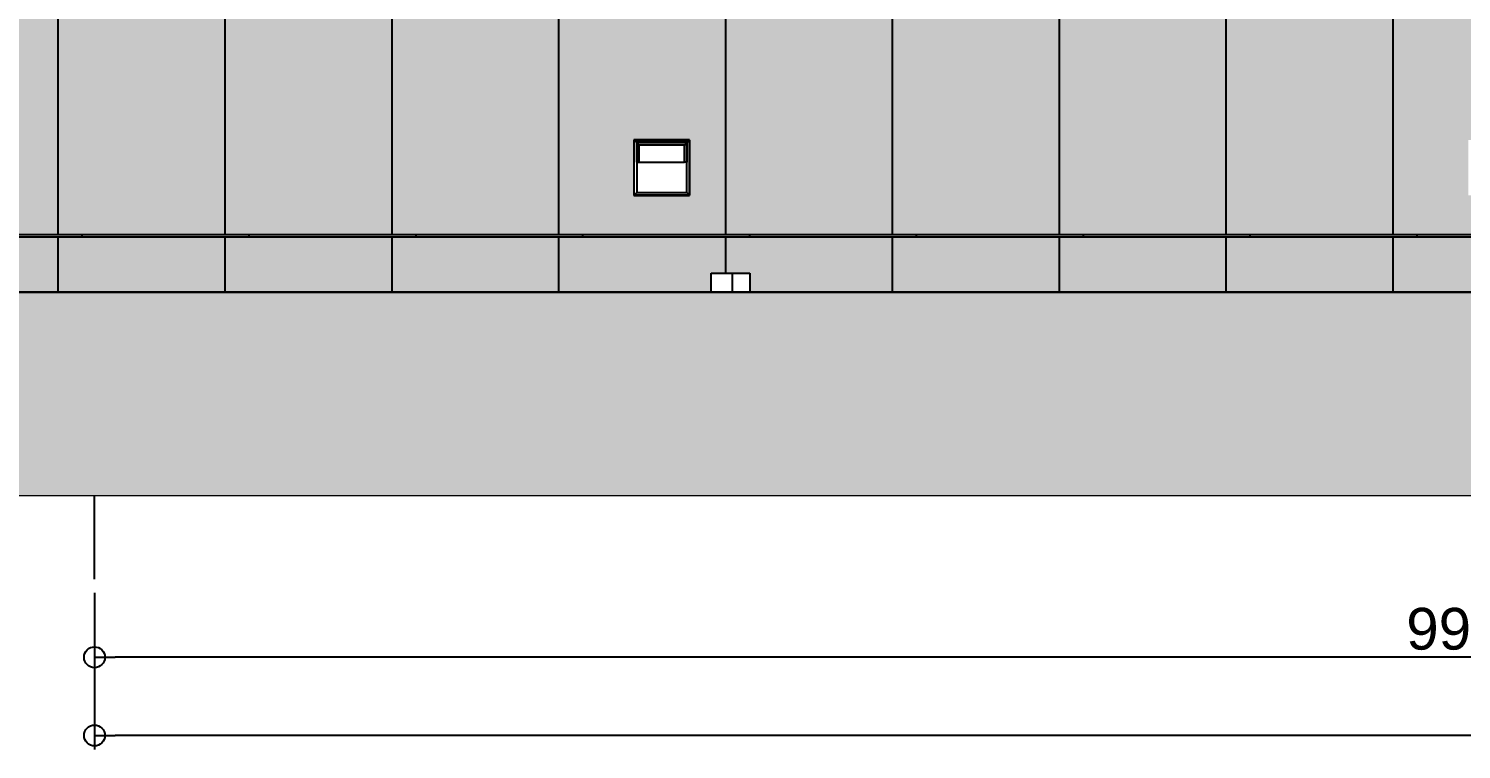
# Model space of a CAD drawing. Header units: millimetres. Extents: x 652937 to 1670132, y 1473552 to 2851037.
# Drawn here: x 822434 to 827586, y 1511578 to 1514170 of the extents above; entities that cross this region are included whole.
import ezdxf
from ezdxf.enums import TextEntityAlignment as Align
from ezdxf.xclip import XClip

# ---------------------------------------------------------------- set-up
doc = ezdxf.new("R2010")
doc.units = ezdxf.units.MM
doc.header["$XCLIPFRAME"] = 0
for name, pattern in [('TA_GL_005.00000', [13.75, 5, -1.25, 1.25, -1.25, 5]), ('XKITLINE00', [0]), ('XKITLINE02', [4, 2, -2])]:
    doc.linetypes.add(name, pattern=pattern)
doc.layers.get('Defpoints').update_dxf_attribs({"color": 255})
for name, color, linetype in [('000 - 0_HIDE_OBJ_FRAMING_DEF_SUB_1', 1, 'Continuous'), ('000 - 0_SYM_DWG_GRID-BUBBLE_MAIN_COLOR_1', 3, 'Continuous'), ('000 - 0_SYM_DWG_GRIDLINE_MAIN_COLOR_251', 251, 'Continuous'), ('010 - ASPG_DIMS_NOM', 1, 'Continuous')]:
    doc.layers.add(name, color=color, linetype=linetype)
doc.layers.add('Part', color=2, linetype='Continuous', lineweight=0)
doc.styles.add('Arial', font='arial.ttf')
doc.styles.add('FAMELINE_FOR_CKST', font='arial.ttf')
doc.styles.add('TA', font='', dxfattribs={"height": 4.5})
doc.styles.get('TA').set_extended_font_data('Cordia New')
doc.dimstyles.new('FAMELINE-CKST_C-C', dxfattribs={"dimtxt": 0.3, "dimasz": 0.15, "dimexe": 0.1, "dimexo": 0.1, "dimgap": 0.05, "dimtad": 1, "dimzin": 0, "dimdsep": 46, "dimtxsty": 'FAMELINE_FOR_CKST', "dimblk": 'ORIGIN', "dimblk1": 'ORIGIN', "dimblk2": 'ORIGIN', "dimsah": 1, "dimcen": 0.1, "dimdle": 0.1, "dimclrd": 256, "dimclre": 256, "dimclrt": 3, "dimadec": 0, "dimazin": 0, "dimtfac": 1, "dimtix": 1, "dimtmove": 2, "dimatfit": 3, "dimfxl": 1, "dimtolj": 1, "dimtzin": 0, "dimlwd": -1, "dimlwe": -1, "dimarcsym": 0})

# ---------------------------------------------------------------- blocks, each defined once
blk = doc.blocks.new('*U6169')
at = {"layer": '000 - 0_SYM_DWG_GRIDLINE_MAIN_COLOR_251', "linetype": 'ByBlock', "ltscale": 5}
blk.add_line((16, 0), (-308.66, 0), dxfattribs=at)
at = {"layer": '000 - 0_SYM_DWG_GRIDLINE_MAIN_COLOR_251', "color": 0}
blk.add_point((0, 0), dxfattribs=at)
at = {"style": 'TA', "flags": 1}
blk.add_attdef('LOCATION', (6, -6), '', height=4.5, rotation=270, dxfattribs=at)
at = {"layer": '000 - 0_SYM_DWG_GRID-BUBBLE_MAIN_COLOR_1', "style": 'Arial'}
blk.add_attdef('GRID-HEAD', text='', height=4, rotation=90, dxfattribs=at).set_placement((50, 0), align=Align.MIDDLE_CENTER)
blk = doc.blocks.new('*U6164')
at = {"layer": '000 - 0_SYM_DWG_GRIDLINE_MAIN_COLOR_251', "linetype": 'ByBlock', "ltscale": 5}
blk.add_line((200, 0), (-30071, 0), dxfattribs=at)
at = {"style": 'TA', "flags": 1}
blk.add_attdef('LOCATION', (6, -6), '', height=4.5, rotation=270, dxfattribs=at)
blk = doc.blocks.new('_Origin')
at = {"color": 0, "linetype": 'ByBlock', "lineweight": -2}
blk.add_line((0, 0), (-1, 0), dxfattribs=at)
blk.add_circle((0, 0), 0.5, dxfattribs=at)
blk = doc.blocks.new('*D7612')
at = {"layer": '010 - ASPG_DIMS_NOM', "transparency": 16777216}
for p, q in [((0, 100070), (0, 99507.5)), ((20750, 100070), (20750, 99507.5)), ((20675, 99557.5), (75, 99557.5))]:
    blk.add_line(p, q, dxfattribs=at)
at = {"layer": 'Defpoints', "color": 0, "transparency": 16777216}
for p in [(0, 100120), (20750, 100120), (0, 99557.5)]:
    blk.add_point(p, dxfattribs=at)
at = {"layer": '010 - ASPG_DIMS_NOM', "transparency": 16777216, "xscale": 75, "yscale": 75, "zscale": 75, "rotation": 180}
blk.add_blockref('_Origin', (0, 99557.5), dxfattribs=at)
at = {"layer": '010 - ASPG_DIMS_NOM', "transparency": 16777216, "xscale": 75, "yscale": 75, "zscale": 75}
blk.add_blockref('_Origin', (20750, 99557.5), dxfattribs=at)
at = {"layer": '010 - ASPG_DIMS_NOM', "color": 3, "transparency": 16777216, "insert": (10375, 99659.1), "char_height": 150, "attachment_point": 5, "style": 'FAMELINE_FOR_CKST'}
blk.add_mtext('\\A1;20750', dxfattribs=at)
blk = doc.blocks.new('*D7613')
at = {"layer": '010 - ASPG_DIMS_NOM', "transparency": 16777216}
for p, q in [((0, 100070), (0, 99788.8)), ((9900, 100070), (9900, 99788.8)), ((9825, 99838.8), (75, 99838.8))]:
    blk.add_line(p, q, dxfattribs=at)
at = {"layer": 'Defpoints', "color": 0, "transparency": 16777216}
for p in [(0, 100120), (9900, 100120), (0, 99838.8)]:
    blk.add_point(p, dxfattribs=at)
at = {"layer": '010 - ASPG_DIMS_NOM', "transparency": 16777216, "xscale": 75, "yscale": 75, "zscale": 75, "rotation": 180}
blk.add_blockref('_Origin', (0, 99838.8), dxfattribs=at)
at = {"layer": '010 - ASPG_DIMS_NOM', "transparency": 16777216, "xscale": 75, "yscale": 75, "zscale": 75}
blk.add_blockref('_Origin', (9900, 99838.8), dxfattribs=at)
at = {"layer": '010 - ASPG_DIMS_NOM', "color": 3, "transparency": 16777216, "insert": (4950, 99940.3), "char_height": 150, "attachment_point": 5, "style": 'FAMELINE_FOR_CKST'}
blk.add_mtext('\\A1;9900', dxfattribs=at)
blk = doc.blocks.new('*A41404664')
at = {"layer": 'Part', "linetype": 'XKITLINE02', "lineweight": 0}
for p, q in [((25.939022, -124.470099), (25.855977, -125.466645)), ((25.939022, -124.470099), (49.747408, -126.454132)), ((25.939022, -124.470099), (25.939362, -124.470099)), ((25.855977, -125.466645), (49.855971, -127.466645)), ((25.855977, -125.466645), (25.856317, -125.466645)), ((49.939016, -126.470099), (49.855971, -127.466645)), ((49.938099, -126.470023), (49.939016, -126.470099)), ((49.939016, -126.470099), (49.939357, -126.470099)), ((49.855971, -127.466645), (49.856312, -127.466645))]:
    blk.add_line(p, q, dxfattribs=at)
at = {"layer": 'Part', "linetype": 'XKITLINE00', "lineweight": 0}
blk.add_line((49.747408, -126.454132), (49.938099, -126.470023), dxfattribs=at)
blk = doc.blocks.new('*A41424666')
at = {"layer": 'Part', "linetype": 'XKITLINE02', "lineweight": 0}
for p, q in [((13.59772, -124.470099), (12.097381, -124.470099)), ((12.097381, -124.470099), (12.097381, -129.970099)), ((13.597381, -124.470099), (13.597381, -129.970099)), ((12.097381, -129.970099), (13.59772, -129.970099))]:
    blk.add_line(p, q, dxfattribs=at)
blk = doc.blocks.new('*A41544678')
at = {"layer": 'Part', "linetype": 'XKITLINE02', "lineweight": 0}
for p, q in [((21.247733, -124.470099), (21.247393, -124.470099)), ((21.247393, -124.470099), (23.747393, -124.470099)), ((21.247393, -138.786781), (21.247393, -124.470099)), ((23.747393, -124.470099), (23.747733, -124.470099)), ((23.747393, -124.470099), (23.747393, -138.786781))]:
    blk.add_line(p, q, dxfattribs=at)
blk = doc.blocks.new('*A41594683')
at = {"layer": 'Part', "linetype": 'XKITLINE00', "lineweight": 0}
for p, q in [((19.938099, -128.963184), (49.938099, -126.470099)), ((49.938099, -127.473546), (19.937835, -129.966652)), ((19.937835, -129.966652), (19.938099, -128.963184))]:
    blk.add_line(p, q, dxfattribs=at)
at = {"layer": 'Part', "linetype": 'XKITLINE02', "lineweight": 0}
for p, q in [((49.938515, -126.470099), (19.938516, -128.963184)), ((19.938289, -129.966649), (49.938516, -127.473546)), ((19.938516, -128.963184), (19.938099, -128.963184)), ((19.938289, -129.966649), (19.938516, -128.963184)), ((19.938289, -129.966649), (19.937835, -129.966652))]:
    blk.add_line(p, q, dxfattribs=at)
blk = doc.blocks.new('*A42114735')
at = {"layer": 'Part', "linetype": 'XKITLINE00', "lineweight": 0}
for p, q in [((18.438099, -131.220099), (18.438099, -128.970099)), ((18.438099, -128.970099), (19.938099, -128.970099)), ((19.938099, -131.220099), (19.938099, -128.970099)), ((19.938516, -129.966596), (19.938516, -131.220099)), ((19.938099, -131.220099), (18.438099, -131.220099)), ((19.938516, -131.220099), (19.938099, -131.220099))]:
    blk.add_line(p, q, dxfattribs=at)
at = {"layer": 'Part', "linetype": 'XKITLINE02', "lineweight": 0}
for p, q in [((18.438516, -131.220099), (18.438516, -128.970099)), ((19.938099, -128.970099), (19.938516, -128.970099)), ((19.938516, -128.970099), (19.938516, -129.966596)), ((19.938516, -131.220099), (19.938099, -131.220099))]:
    blk.add_line(p, q, dxfattribs=at)
blk = doc.blocks.new('*A42124736')
at = {"layer": 'Part', "linetype": 'XKITLINE00', "lineweight": 0}
for p, q in [((11.479665, -128.970099), (18.438099, -128.970099)), ((11.479665, -129.970099), (11.479665, -128.970099)), ((18.438099, -128.970099), (18.438099, -129.970099)), ((18.438099, -129.970099), (11.479665, -129.970099))]:
    blk.add_line(p, q, dxfattribs=at)
at = {"layer": 'Part', "linetype": 'XKITLINE02', "lineweight": 0}
for p, q in [((11.480082, -129.970099), (11.480082, -128.970099)), ((18.438099, -128.970099), (18.438517, -128.970099)), ((18.438517, -128.970099), (18.438099, -128.970099)), ((18.438517, -128.970099), (18.438517, -129.970099)), ((18.438517, -129.970099), (18.438099, -129.970099))]:
    blk.add_line(p, q, dxfattribs=at)
blk = doc.blocks.new('*A42134737')
at = {"layer": 'Part', "linetype": 'XKITLINE00', "lineweight": 0}
for p, q in [((9.979665, -131.220099), (9.979665, -128.970099)), ((9.979665, -128.970099), (11.479665, -128.970099)), ((11.479665, -131.220099), (11.479665, -128.970099)), ((11.480083, -129.970099), (11.480083, -131.220099)), ((11.479665, -131.220099), (9.979665, -131.220099)), ((11.480083, -131.220099), (11.479665, -131.220099))]:
    blk.add_line(p, q, dxfattribs=at)
at = {"layer": 'Part', "linetype": 'XKITLINE02', "lineweight": 0}
for p, q in [((9.980083, -131.220099), (9.980083, -128.970099)), ((11.479665, -128.970099), (11.480083, -128.970099)), ((11.480083, -128.970099), (11.480083, -129.970099)), ((11.480083, -131.220099), (11.479665, -131.220099))]:
    blk.add_line(p, q, dxfattribs=at)
blk = doc.blocks.new('W-1-PP18-ST_ENT3_REV02_20260413-214457_PP18_ENT3_SE_ELE4-2')
at = {"lineweight": 0, "xscale": 200, "yscale": 200, "zscale": 200}
for name in ['*A41424666', '*A41544678', '*A41404664', '*A41594683', '*A42134737', '*A42124736', '*A42114735']:
    blk.add_blockref(name, (-2309.3778, 127344.0198), dxfattribs=at)
blk = doc.blocks.new('DPA_LIGHTING_WALL MOUNT_WLL711_A - PASITO_Asymmetrical 150_x90_-23669884-ENT 3 ELE-4 Sheet')
at = {"layer": '000 - 0_HIDE_OBJ_FRAMING_DEF_SUB_1'}
for p, q in [((178088.5, 101700), (177888.5, 101700)), ((177888.5, 101700), (177888.5, 101500)), ((177889.5, 101501), (177889.5, 101699)), ((177898.5, 101690), (177889.5, 101699)), ((177889.5, 101699), (178087.5, 101699)), ((178087.5, 101699), (178078.5, 101690)), ((178087.5, 101699), (178087.5, 101501)), ((178088.5, 101500), (178088.5, 101700)), ((177898.5, 101690), (177898.5, 101510)), ((178078.5, 101690), (177898.5, 101690)), ((177898.5, 101690), (178078.5, 101690)), ((177898.5, 101690), (177905.6, 101681)), ((177898.5, 101619.5), (177898.5, 101690)), ((178070.6, 101681), (177905.6, 101681)), ((177905.6, 101681), (177905.6, 101619.4)), ((178070.6, 101681), (178078.5, 101690)), ((178070.6, 101619.4), (178070.6, 101681)), ((178078.5, 101510), (178078.5, 101690)), ((178078.5, 101690), (178078.5, 101619.5)), ((177898.5, 101619.5), (177905.6, 101619.4)), ((177905.6, 101619.4), (178070.6, 101619.4)), ((178078.5, 101619.5), (178070.6, 101619.4)), ((177888.5, 101500), (178088.5, 101500)), ((177889.5, 101501), (177898.5, 101510)), ((178087.5, 101501), (177889.5, 101501)), ((177898.5, 101510), (178078.5, 101510)), ((178087.5, 101501), (178078.5, 101510))]:
    blk.add_line(p, q, dxfattribs=at)
blk = doc.blocks.new('C-1-PP18-AR-2341-02-C_20260414-001432_PP18_ENT3_EX_ELE4')
blk.add_wipeout([(11126.3, 102550), (11126.3, 103400), (9826.3, 103400), (9826.3, 102550), (9476.3, 102550), (9476.3, 105550), (-7090, 105550), (-7090, 101150), (20260, 101150), (20260, 102550)])
at = {"layer": '000 - 0_HIDE_OBJ_FRAMING_DEF_SUB_1'}
h = blk.add_hatch(dxfattribs=at)
h.set_pattern_fill('FP_6', color=256, style=0, pattern_type=2)
h.set_pattern_definition([(0, (12873.17, 0), (35.282, 70.564), [7.823, -62.741])])
h.paths.add_polyline_path([(-6990, 101150), (2217.1, 101150), (2217.1, 101220), (2357.1, 101220), (2357.1, 101150), (9676.3, 101150), (9676.3, 101350), (-6990, 101350), (-6990, 101173.9)])
h.paths.add_polyline_path([(3544.9, 101360), (9676.3, 101360), (9676.3, 102250), (-6990, 102250), (-6990, 101360), (3372.7, 101360)])
h.paths.add_polyline_path([(1940, 101500), (1940, 101700), (2140, 101700), (2140, 101500)])
h.paths.add_polyline_path([(7940, 101500), (7940, 101700), (8140, 101700), (8140, 101500), (8020.4, 101500)])
h.paths.add_polyline_path([(-860, 101500), (-1060, 101500), (-1060, 101700), (-860, 101700), (-860, 101574.3)])
h.paths.add_polyline_path([(-3860, 101500), (-4060, 101500), (-4060, 101700), (-3860, 101700), (-3860, 101527.1)])
h.paths.add_polyline_path([(5094.1, 101500), (4940, 101500), (4940, 101700), (5140, 101700), (5140, 101500)])
h.paths.add_polyline_path([(-6439.1, 101500), (-6460, 101500), (-6460, 101700), (-6260, 101700), (-6260, 101500)])
h = blk.add_hatch(dxfattribs=at)
h.set_pattern_fill('FP_14', color=256, style=0, pattern_type=2)
h.set_pattern_definition([(90, (9540, 101150), (-600, 4e-14), [])])
h.paths.add_polyline_path([(-6990, 101150), (2217.1, 101150), (2217.1, 101220), (2357.1, 101220), (2357.1, 101150), (9676.3, 101150), (9676.3, 101350), (-6990, 101350), (-6990, 101173.9)])
h.paths.add_polyline_path([(3544.9, 101360), (9676.3, 101360), (9676.3, 102250), (-6990, 102250), (-6990, 101360), (3372.7, 101360)])
h.paths.add_polyline_path([(1940, 101500), (1940, 101700), (2140, 101700), (2140, 101500)])
h.paths.add_polyline_path([(7940, 101500), (7940, 101700), (8140, 101700), (8140, 101500), (8020.4, 101500)])
h.paths.add_polyline_path([(-860, 101500), (-1060, 101500), (-1060, 101700), (-860, 101700), (-860, 101574.3)])
h.paths.add_polyline_path([(-3860, 101500), (-4060, 101500), (-4060, 101700), (-3860, 101700), (-3860, 101527.1)])
h.paths.add_polyline_path([(5094.1, 101500), (4940, 101500), (4940, 101700), (5140, 101700), (5140, 101500)])
h.paths.add_polyline_path([(-6439.1, 101500), (-6460, 101500), (-6460, 101700), (-6260, 101700), (-6260, 101500)])
h = blk.add_hatch(dxfattribs=at)
h.set_pattern_fill('FP_15', color=256, style=0, pattern_type=2)
h.set_pattern_definition([(90, (9626.3, 101150), (-600, 4e-14), [])])
h.paths.add_polyline_path([(9666.3, 101350), (9666.3, 101360), (-6990, 101360), (-6990, 101350), (9397.5, 101350)])
for p, q in [((-7090, 101360), (9676.3, 101360)), ((9676.3, 101350), (-7090, 101350)), ((2217.1, 101150), (2217.1, 101220)), ((2217.1, 101220), (2357.1, 101220)), ((2293.5, 101220), (2293.5, 101150)), ((2357.1, 101220), (2357.1, 101150))]:
    blk.add_line(p, q, dxfattribs=at)
blk.add_blockref('DPA_LIGHTING_WALL MOUNT_WLL711_A - PASITO_Asymmetrical 150_x90_-23669884-ENT 3 ELE-4 Sheet', (-175948.5, 0), dxfattribs=at)
blk = doc.blocks.new('*U7590')
at = {"layer": 'Defpoints'}
blk.add_lwpolyline([(250, -500), (30228, -500), (30228, 0), (29978, 0), (29978, 230), (500, 230), (500, 0), (250, 0)], close=True, dxfattribs=at)
blk.add_wipeout([(250, -500), (30228, -500), (30228, 0), (29978, 0), (29978, 230), (500, 230), (500, 0), (250, 0)])
h = blk.add_hatch()
h.set_pattern_fill('EARTH', color=256, scale=50, angle=45)
h.paths.add_polyline_path([(250, -500), (30228, -500), (30228, 0), (29978, 0), (29978, 230), (500, 230), (500, 0), (250, 0)])
at = {"color": 6}
blk.add_lwpolyline([(0, 0), (500, 0), (500, 230), (29978, 230), (29978, 0), (30478, 0)], dxfattribs=at)
blk = doc.blocks.new('W-1-PP18-ST_ENT3_REV02_20260413-044638_PP18_ENT3_ELE2-DIMS-2')
at = {"color": 6, "linetype": 'TA_GL_005.00000', "rotation": 180}
blk.add_blockref('*U6164', (-7244, 100920), dxfattribs=at)
at = {"layer": '000 - 0_SYM_DWG_GRIDLINE_MAIN_COLOR_251', "color": 6, "xscale": 50, "yscale": 50, "zscale": 50, "rotation": 270}
blk.add_blockref('*U6169', (0, 100920), dxfattribs=at)
at = {"layer": '010 - ASPG_DIMS_NOM'}
for base, p1, picture, middle in [((0, 99557.5), (20750, 100120), '*D7612', (10375, 99659.1)), ((0, 99838.8), (9900, 100120), '*D7613', (4950, 99940.3))]:
    dim = blk.add_linear_dim(base=base, p1=p1, p2=(0, 100120), dimstyle='FAMELINE-CKST_C-C', override={"dimscale": 500, "dimdec": 0, "dimlfac": 1}, dxfattribs=at)
    dim.commit()
    dim.dimension.update_dxf_attribs({"geometry": picture, "text_midpoint": middle})

msp = doc.modelspace()

# ---------------------------------------------------------------- block references
at = {"color": 6}
msp.add_blockref('W-1-PP18-ST_ENT3_REV02_20260413-044638_PP18_ENT3_ELE2-DIMS-2', (822670.5264, 1412070.4203), dxfattribs=at)

# ---------------------------------------------------------------- next in the draw order: block references
ref = msp.add_blockref('W-1-PP18-ST_ENT3_REV02_20260413-214457_PP18_ENT3_SE_ELE4-2', (822670.5264, 1412070.4203), dxfattribs=at)
XClip(ref).set_block_clipping_path([(-8921.6742467015, 100922), (26429.9241350386, 117178.2602934372)])

# ---------------------------------------------------------------- next in the draw order: block references
msp.add_blockref('C-1-PP18-AR-2341-02-C_20260414-001432_PP18_ENT3_EX_ELE4', (822670.5264, 1412070.4203))

# ---------------------------------------------------------------- next in the draw order: block references
msp.add_blockref('*U7590', (813748.8521, 1512992.4203), dxfattribs=at)

doc.saveas('drawing.dxf')
